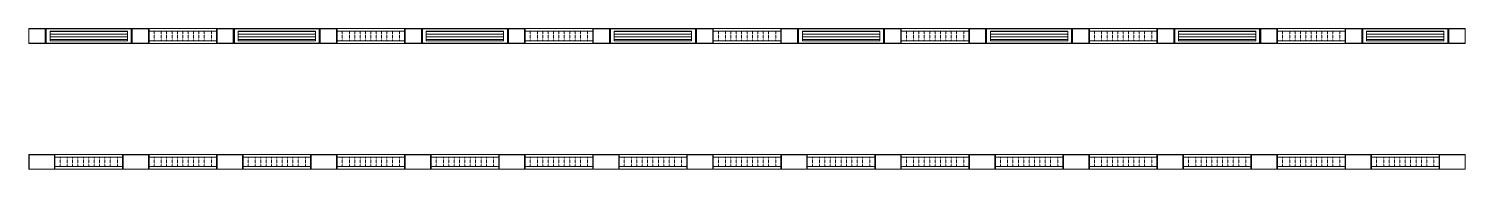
# Model space of a CAD drawing. Header units: millimetres. Extents: x 813027 to 1148939, y -931049 to -10.
# Drawn here: x 960773 to 987506, y -849544 to -846919 of the extents above; entities that cross this region are included whole.
import ezdxf

# ---------------------------------------------------------------- set-up
doc = ezdxf.new("R2010")
doc.units = ezdxf.units.MM
doc.linetypes.add('DPA_Hidden 50', pattern=[3, 2, -1])
doc.layers.add('A-GLAZ-CURT', color=2, linetype='Continuous', lineweight=9)

# ---------------------------------------------------------------- blocks, each defined once
blk = doc.blocks.new('DPA_CP_Metal Ceiling Panel - Horizontal with Gap-20306943-4160 - LOWER PLATFORM LEVEL - REFLECTED CEILING GENERAL PLAN')
at = {"layer": 'A-GLAZ-CURT'}
for p, q in [((910030, -114474), (910030, -114199)), ((910030, -114199), (910513, -114199)), ((910030, -114474), (910030, -114199)), ((910030, -114199), (910513, -114199)), ((910513, -114199), (910030, -114199)), ((910030, -114199), (910030, -114474)), ((910513, -114199), (910030, -114199)), ((910030, -114199), (910030, -114474)), ((910030, -114474), (910030, -114199)), ((910030, -114199), (910513, -114199)), ((910035, -114469), (910035, -114204)), ((910035, -114204), (910508, -114204)), ((910508, -114204), (910508, -114469)), ((910513, -114474), (910513, -114199)), ((910513, -114199), (910513, -114474)), ((910513, -114474), (910513, -114199)), ((910513, -114474), (910513, -114199)), ((910513, -114199), (910513, -114474)), ((910030, -114474), (910513, -114474)), ((910513, -114474), (910030, -114474)), ((910030, -114474), (910513, -114474)), ((910030, -114474), (910513, -114474)), ((910513, -114474), (910030, -114474)), ((910035, -114469), (910508, -114469))]:
    blk.add_line(p, q, dxfattribs=at)
blk = doc.blocks.new('DPA_CP_Metal Ceiling Luminaire1 - Linear Luminaire 2-14739897-4160 - LOWER PLATFORM LEVEL - REFLECTED CEILING GENERAL PLAN')
at = {"layer": 'A-GLAZ-CURT'}
for p, q in [((901768, -114474), (901768, -114199)), ((901768, -114199), (903025, -114199)), ((901768, -114199), (901768, -114474)), ((903025, -114199), (901768, -114199)), ((901768, -114199), (903025, -114199)), ((901768, -114249), (901768, -114474)), ((901768, -114249), (903025, -114249)), ((903025, -114199), (903025, -114474)), ((903025, -114474), (903025, -114199)), ((903025, -114249), (903025, -114474)), ((901768, -114424), (903025, -114424)), ((903025, -114474), (901768, -114474)), ((903025, -114474), (901768, -114474)), ((901768, -114474), (903025, -114474))]:
    blk.add_line(p, q, dxfattribs=at)
at = {"layer": 'A-GLAZ-CURT', "linetype": 'DPA_Hidden 50'}
for p, q in [((901863, -114249), (901863, -114424)), ((901996, -114249), (901996, -114424)), ((902096, -114249), (902096, -114424)), ((902196, -114249), (902196, -114424)), ((902296, -114249), (902296, -114424)), ((902396, -114249), (902396, -114424)), ((902496, -114249), (902496, -114424)), ((902596, -114249), (902596, -114424)), ((902696, -114249), (902696, -114424)), ((902796, -114249), (902796, -114424)), ((902930, -114249), (902930, -114424))]:
    blk.add_line(p, q, dxfattribs=at)
blk = doc.blocks.new('DPA_CP_Metal Ceiling Panel - Horizontal with Gap-20308794-4160 - LOWER PLATFORM LEVEL - REFLECTED CEILING GENERAL PLAN')
at = {"layer": 'A-GLAZ-CURT'}
for p, q in [((910201, -109924), (910201, -109649)), ((910201, -109649), (910513, -109649)), ((910201, -109924), (910201, -109649)), ((910201, -109649), (910513, -109649)), ((910513, -109649), (910201, -109649)), ((910201, -109649), (910201, -109924)), ((910513, -109649), (910201, -109649)), ((910201, -109649), (910201, -109924)), ((910201, -109924), (910201, -109649)), ((910201, -109649), (910513, -109649)), ((910206, -109919), (910206, -109654)), ((910206, -109654), (910508, -109654)), ((910508, -109654), (910508, -109919)), ((910513, -109924), (910513, -109649)), ((910513, -109649), (910513, -109924)), ((910513, -109924), (910513, -109649)), ((910513, -109924), (910513, -109649)), ((910513, -109649), (910513, -109924)), ((910201, -109924), (910513, -109924)), ((910513, -109924), (910201, -109924)), ((910201, -109924), (910513, -109924)), ((910201, -109924), (910513, -109924)), ((910513, -109924), (910201, -109924)), ((910206, -109919), (910508, -109919))]:
    blk.add_line(p, q, dxfattribs=at)
blk = doc.blocks.new('DPA_CP_Metal Ceiling Air Supply - Linear Diffuser Air Supply-14762131-4160 - LOWER PLATFORM LEVEL - REFLECTED CEILING GENERAL PLAN')
at = {"layer": 'A-GLAZ-CURT'}
h = blk.add_hatch(dxfattribs=at)
h.set_pattern_fill('FP_13', color=256, style=0, pattern_type=2)
h.set_pattern_definition([(180, (909396.33, -109824.28), (6e-15, 50), [])])
h.paths.add_polyline_path([(908676, -109874), (910116, -109874), (910116, -109699), (908676, -109699)])
for p, q in [((908601, -109924), (908601, -109649)), ((908601, -109649), (910191, -109649)), ((908601, -109924), (908601, -109649)), ((908601, -109649), (910191, -109649)), ((910191, -109649), (908601, -109649)), ((908601, -109649), (908601, -109924)), ((910191, -109649), (908601, -109649)), ((908601, -109649), (908601, -109924)), ((908601, -109924), (908601, -109649)), ((908601, -109649), (910191, -109649)), ((908606, -109919), (908606, -109654)), ((908606, -109654), (910186, -109654)), ((910116, -109699), (908676, -109699)), ((908676, -109699), (908676, -109874)), ((908676, -109874), (908676, -109699)), ((908676, -109699), (910116, -109699)), ((908676, -109874), (908676, -109699)), ((908676, -109699), (910116, -109699)), ((910116, -109699), (908676, -109699)), ((908676, -109699), (908676, -109874)), ((910116, -109874), (910116, -109699)), ((910116, -109699), (910116, -109874)), ((910116, -109699), (910116, -109874)), ((910116, -109874), (910116, -109699)), ((910186, -109654), (910186, -109919)), ((910191, -109924), (910191, -109649)), ((910191, -109649), (910191, -109924)), ((910191, -109924), (910191, -109649)), ((910191, -109924), (910191, -109649)), ((910191, -109649), (910191, -109924)), ((908601, -109924), (910191, -109924)), ((910191, -109924), (908601, -109924)), ((908601, -109924), (910191, -109924)), ((908601, -109924), (910191, -109924)), ((910191, -109924), (908601, -109924)), ((908606, -109919), (910186, -109919)), ((908676, -109874), (910116, -109874)), ((910116, -109874), (908676, -109874)), ((910116, -109874), (908676, -109874)), ((908676, -109874), (910116, -109874))]:
    blk.add_line(p, q, dxfattribs=at)
blk = doc.blocks.new('*U308')
at = {"layer": 'A-GLAZ-CURT'}
for name, p in [('DPA_CP_Metal Ceiling Panel - Horizontal with Gap-20308794-4160 - LOWER PLATFORM LEVEL - REFLECTED CEILING GENERAL PLAN', (-996518, 103142)), ('DPA_CP_Metal Ceiling Air Supply - Linear Diffuser Air Supply-14762131-4160 - LOWER PLATFORM LEVEL - REFLECTED CEILING GENERAL PLAN', (-994596, 103142)), ('DPA_CP_Metal Ceiling Panel - Horizontal with Gap-20308794-4160 - LOWER PLATFORM LEVEL - REFLECTED CEILING GENERAL PLAN', (-994596, 103142)), ('DPA_CP_Metal Ceiling Luminaire1 - Linear Luminaire 2-14739897-4160 - LOWER PLATFORM LEVEL - REFLECTED CEILING GENERAL PLAN', (-985846, 107692)), ('DPA_CP_Metal Ceiling Panel - Horizontal with Gap-20308794-4160 - LOWER PLATFORM LEVEL - REFLECTED CEILING GENERAL PLAN', (-993018, 103142)), ('DPA_CP_Metal Ceiling Air Supply - Linear Diffuser Air Supply-14762131-4160 - LOWER PLATFORM LEVEL - REFLECTED CEILING GENERAL PLAN', (-991096, 103142)), ('DPA_CP_Metal Ceiling Panel - Horizontal with Gap-20308794-4160 - LOWER PLATFORM LEVEL - REFLECTED CEILING GENERAL PLAN', (-991096, 103142)), ('DPA_CP_Metal Ceiling Luminaire1 - Linear Luminaire 2-14739897-4160 - LOWER PLATFORM LEVEL - REFLECTED CEILING GENERAL PLAN', (-982346, 107692)), ('DPA_CP_Metal Ceiling Panel - Horizontal with Gap-20308794-4160 - LOWER PLATFORM LEVEL - REFLECTED CEILING GENERAL PLAN', (-989518, 103142)), ('DPA_CP_Metal Ceiling Air Supply - Linear Diffuser Air Supply-14762131-4160 - LOWER PLATFORM LEVEL - REFLECTED CEILING GENERAL PLAN', (-987596, 103142)), ('DPA_CP_Metal Ceiling Panel - Horizontal with Gap-20308794-4160 - LOWER PLATFORM LEVEL - REFLECTED CEILING GENERAL PLAN', (-987596, 103142)), ('DPA_CP_Metal Ceiling Luminaire1 - Linear Luminaire 2-14739897-4160 - LOWER PLATFORM LEVEL - REFLECTED CEILING GENERAL PLAN', (-978846, 107692)), ('DPA_CP_Metal Ceiling Panel - Horizontal with Gap-20308794-4160 - LOWER PLATFORM LEVEL - REFLECTED CEILING GENERAL PLAN', (-986018, 103142)), ('DPA_CP_Metal Ceiling Air Supply - Linear Diffuser Air Supply-14762131-4160 - LOWER PLATFORM LEVEL - REFLECTED CEILING GENERAL PLAN', (-984096, 103142)), ('DPA_CP_Metal Ceiling Panel - Horizontal with Gap-20308794-4160 - LOWER PLATFORM LEVEL - REFLECTED CEILING GENERAL PLAN', (-984096, 103142)), ('DPA_CP_Metal Ceiling Luminaire1 - Linear Luminaire 2-14739897-4160 - LOWER PLATFORM LEVEL - REFLECTED CEILING GENERAL PLAN', (-975346, 107692)), ('DPA_CP_Metal Ceiling Panel - Horizontal with Gap-20308794-4160 - LOWER PLATFORM LEVEL - REFLECTED CEILING GENERAL PLAN', (-982518, 103142)), ('DPA_CP_Metal Ceiling Air Supply - Linear Diffuser Air Supply-14762131-4160 - LOWER PLATFORM LEVEL - REFLECTED CEILING GENERAL PLAN', (-980596, 103142)), ('DPA_CP_Metal Ceiling Panel - Horizontal with Gap-20308794-4160 - LOWER PLATFORM LEVEL - REFLECTED CEILING GENERAL PLAN', (-980596, 103142)), ('DPA_CP_Metal Ceiling Luminaire1 - Linear Luminaire 2-14739897-4160 - LOWER PLATFORM LEVEL - REFLECTED CEILING GENERAL PLAN', (-971846, 107692)), ('DPA_CP_Metal Ceiling Panel - Horizontal with Gap-20308794-4160 - LOWER PLATFORM LEVEL - REFLECTED CEILING GENERAL PLAN', (-979018, 103142)), ('DPA_CP_Metal Ceiling Air Supply - Linear Diffuser Air Supply-14762131-4160 - LOWER PLATFORM LEVEL - REFLECTED CEILING GENERAL PLAN', (-977096, 103142)), ('DPA_CP_Metal Ceiling Panel - Horizontal with Gap-20308794-4160 - LOWER PLATFORM LEVEL - REFLECTED CEILING GENERAL PLAN', (-977096, 103142)), ('DPA_CP_Metal Ceiling Luminaire1 - Linear Luminaire 2-14739897-4160 - LOWER PLATFORM LEVEL - REFLECTED CEILING GENERAL PLAN', (-968346, 107692)), ('DPA_CP_Metal Ceiling Panel - Horizontal with Gap-20308794-4160 - LOWER PLATFORM LEVEL - REFLECTED CEILING GENERAL PLAN', (-975518, 103142)), ('DPA_CP_Metal Ceiling Air Supply - Linear Diffuser Air Supply-14762131-4160 - LOWER PLATFORM LEVEL - REFLECTED CEILING GENERAL PLAN', (-973596, 103142)), ('DPA_CP_Metal Ceiling Panel - Horizontal with Gap-20308794-4160 - LOWER PLATFORM LEVEL - REFLECTED CEILING GENERAL PLAN', (-973596, 103142)), ('DPA_CP_Metal Ceiling Luminaire1 - Linear Luminaire 2-14739897-4160 - LOWER PLATFORM LEVEL - REFLECTED CEILING GENERAL PLAN', (-964846, 107692)), ('DPA_CP_Metal Ceiling Panel - Horizontal with Gap-20308794-4160 - LOWER PLATFORM LEVEL - REFLECTED CEILING GENERAL PLAN', (-972018, 103142)), ('DPA_CP_Metal Ceiling Air Supply - Linear Diffuser Air Supply-14762131-4160 - LOWER PLATFORM LEVEL - REFLECTED CEILING GENERAL PLAN', (-970096, 103142)), ('DPA_CP_Metal Ceiling Panel - Horizontal with Gap-20308794-4160 - LOWER PLATFORM LEVEL - REFLECTED CEILING GENERAL PLAN', (-970096, 103142)), ('DPA_CP_Metal Ceiling Panel - Horizontal with Gap-20306943-4160 - LOWER PLATFORM LEVEL - REFLECTED CEILING GENERAL PLAN', (-996346, 105342)), ('DPA_CP_Metal Ceiling Luminaire1 - Linear Luminaire 2-14739897-4160 - LOWER PLATFORM LEVEL - REFLECTED CEILING GENERAL PLAN', (-987596, 105342)), ('DPA_CP_Metal Ceiling Panel - Horizontal with Gap-20306943-4160 - LOWER PLATFORM LEVEL - REFLECTED CEILING GENERAL PLAN', (-994596, 105342)), ('DPA_CP_Metal Ceiling Luminaire1 - Linear Luminaire 2-14739897-4160 - LOWER PLATFORM LEVEL - REFLECTED CEILING GENERAL PLAN', (-985846, 105342)), ('DPA_CP_Metal Ceiling Panel - Horizontal with Gap-20306943-4160 - LOWER PLATFORM LEVEL - REFLECTED CEILING GENERAL PLAN', (-992846, 105342)), ('DPA_CP_Metal Ceiling Luminaire1 - Linear Luminaire 2-14739897-4160 - LOWER PLATFORM LEVEL - REFLECTED CEILING GENERAL PLAN', (-984096, 105342)), ('DPA_CP_Metal Ceiling Panel - Horizontal with Gap-20306943-4160 - LOWER PLATFORM LEVEL - REFLECTED CEILING GENERAL PLAN', (-991096, 105342)), ('DPA_CP_Metal Ceiling Luminaire1 - Linear Luminaire 2-14739897-4160 - LOWER PLATFORM LEVEL - REFLECTED CEILING GENERAL PLAN', (-982346, 105342)), ('DPA_CP_Metal Ceiling Panel - Horizontal with Gap-20306943-4160 - LOWER PLATFORM LEVEL - REFLECTED CEILING GENERAL PLAN', (-989346, 105342)), ('DPA_CP_Metal Ceiling Luminaire1 - Linear Luminaire 2-14739897-4160 - LOWER PLATFORM LEVEL - REFLECTED CEILING GENERAL PLAN', (-980596, 105342)), ('DPA_CP_Metal Ceiling Panel - Horizontal with Gap-20306943-4160 - LOWER PLATFORM LEVEL - REFLECTED CEILING GENERAL PLAN', (-987596, 105342)), ('DPA_CP_Metal Ceiling Luminaire1 - Linear Luminaire 2-14739897-4160 - LOWER PLATFORM LEVEL - REFLECTED CEILING GENERAL PLAN', (-978846, 105342)), ('DPA_CP_Metal Ceiling Panel - Horizontal with Gap-20306943-4160 - LOWER PLATFORM LEVEL - REFLECTED CEILING GENERAL PLAN', (-985846, 105342)), ('DPA_CP_Metal Ceiling Luminaire1 - Linear Luminaire 2-14739897-4160 - LOWER PLATFORM LEVEL - REFLECTED CEILING GENERAL PLAN', (-977096, 105342)), ('DPA_CP_Metal Ceiling Panel - Horizontal with Gap-20306943-4160 - LOWER PLATFORM LEVEL - REFLECTED CEILING GENERAL PLAN', (-984096, 105342)), ('DPA_CP_Metal Ceiling Luminaire1 - Linear Luminaire 2-14739897-4160 - LOWER PLATFORM LEVEL - REFLECTED CEILING GENERAL PLAN', (-975346, 105342)), ('DPA_CP_Metal Ceiling Panel - Horizontal with Gap-20306943-4160 - LOWER PLATFORM LEVEL - REFLECTED CEILING GENERAL PLAN', (-982346, 105342)), ('DPA_CP_Metal Ceiling Luminaire1 - Linear Luminaire 2-14739897-4160 - LOWER PLATFORM LEVEL - REFLECTED CEILING GENERAL PLAN', (-973596, 105342)), ('DPA_CP_Metal Ceiling Panel - Horizontal with Gap-20306943-4160 - LOWER PLATFORM LEVEL - REFLECTED CEILING GENERAL PLAN', (-980596, 105342)), ('DPA_CP_Metal Ceiling Luminaire1 - Linear Luminaire 2-14739897-4160 - LOWER PLATFORM LEVEL - REFLECTED CEILING GENERAL PLAN', (-971846, 105342)), ('DPA_CP_Metal Ceiling Panel - Horizontal with Gap-20306943-4160 - LOWER PLATFORM LEVEL - REFLECTED CEILING GENERAL PLAN', (-978846, 105342)), ('DPA_CP_Metal Ceiling Luminaire1 - Linear Luminaire 2-14739897-4160 - LOWER PLATFORM LEVEL - REFLECTED CEILING GENERAL PLAN', (-970096, 105342)), ('DPA_CP_Metal Ceiling Panel - Horizontal with Gap-20306943-4160 - LOWER PLATFORM LEVEL - REFLECTED CEILING GENERAL PLAN', (-977096, 105342)), ('DPA_CP_Metal Ceiling Luminaire1 - Linear Luminaire 2-14739897-4160 - LOWER PLATFORM LEVEL - REFLECTED CEILING GENERAL PLAN', (-968346, 105342)), ('DPA_CP_Metal Ceiling Panel - Horizontal with Gap-20306943-4160 - LOWER PLATFORM LEVEL - REFLECTED CEILING GENERAL PLAN', (-975346, 105342)), ('DPA_CP_Metal Ceiling Luminaire1 - Linear Luminaire 2-14739897-4160 - LOWER PLATFORM LEVEL - REFLECTED CEILING GENERAL PLAN', (-966596, 105342)), ('DPA_CP_Metal Ceiling Panel - Horizontal with Gap-20306943-4160 - LOWER PLATFORM LEVEL - REFLECTED CEILING GENERAL PLAN', (-973596, 105342)), ('DPA_CP_Metal Ceiling Luminaire1 - Linear Luminaire 2-14739897-4160 - LOWER PLATFORM LEVEL - REFLECTED CEILING GENERAL PLAN', (-964846, 105342)), ('DPA_CP_Metal Ceiling Panel - Horizontal with Gap-20306943-4160 - LOWER PLATFORM LEVEL - REFLECTED CEILING GENERAL PLAN', (-971846, 105342)), ('DPA_CP_Metal Ceiling Luminaire1 - Linear Luminaire 2-14739897-4160 - LOWER PLATFORM LEVEL - REFLECTED CEILING GENERAL PLAN', (-963096, 105342)), ('DPA_CP_Metal Ceiling Panel - Horizontal with Gap-20306943-4160 - LOWER PLATFORM LEVEL - REFLECTED CEILING GENERAL PLAN', (-970096, 105342))]:
    blk.add_blockref(name, p, dxfattribs=at)

msp = doc.modelspace()

# ---------------------------------------------------------------- block references
msp.add_blockref('*U308', (1047090, -840411.7))

doc.saveas('drawing.dxf')
